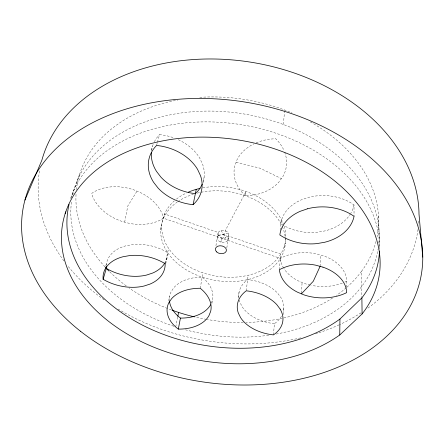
<?xml version="1.0" encoding="UTF-8"?>
<svg xmlns="http://www.w3.org/2000/svg" width="445" height="445" viewBox="0 0 445 445"><rect width="100%" height="100%" fill="white"/><g stroke="black" fill="none" stroke-linecap="round" stroke-linejoin="round"><path stroke-width="0.33" stroke-dasharray="2.23 1.67" d="M346.677 287.27L346.711 281.207A40.284 27.495 3.4 0 0 323.326 255.742L316.117 253.784A40.284 27.495 3.4 0 0 280.372 258.4L163.51 218.222A43.349 31.662 16.5 0 1 129.172 223.34L121.763 221.343A43.349 31.662 16.5 0 1 91.587 193.492A42.014 29.715 16.2 0 1 134.117 189.959L141.404 193.058A42.014 29.715 16.2 0 1 163.51 218.222L164.522 213.967L218.261 232.496L217.549 236.801M320.089 266.371L320.511 254.979M301.465 293.149L302.083 282.469M283.293 314.559L283.849 307.261M284.761 247.476L285.117 243.115M273.436 334.901L274.404 323.676A38.415 25.359 7.2 0 0 281.468 316.267M279.404 269.709L280.745 254.039L228.463 236.017A5.468 3.927 9.1 0 1 219.174 236.429A5.468 3.927 9.1 0 1 222.478 230.276A5.468 3.927 9.1 0 1 228.463 236.017L227.801 240.328A5.501 3.927 9.1 0 1 218.467 240.734A5.501 3.927 9.1 0 1 221.782 234.582A5.501 3.927 9.1 0 1 227.801 240.328M280.255 230.304L281.229 219.318M283.309 124.45L284.655 110.727M246.241 290.813L248.138 275.255M238.275 298.25L239.048 292.326M284.655 152.112A45.423 35.528 8.4 0 1 282.914 176.487L278.998 181.944A45.423 35.528 8.4 0 1 245.417 195.772L246.013 191.472L225.259 230.682L224.58 234.988L220.798 242.113L221.493 237.802M226.822 247.904L228.78 235.032M211.892 303.573L212.415 300.303A38.504 25.46 11.3 0 0 202.186 277.14A38.198 25.126 9.3 0 0 173.9 287.609L171.153 291.675A38.198 25.126 9.3 0 0 169.384 300.052M215.931 245.668L217.955 233.48M200.228 288.265L202.942 272.846M124.661 222.122L127.821 205.952L136.971 191.172M175.742 326.914L177.677 317.035M203.048 182.639L204.071 177.444M168.7 300.642L169.656 296.097M165.763 263.607L167.064 257.75M165.178 263.724L168.605 248.399M160.745 229.676L161.758 225.42M156.562 145.459L157.257 142.912M157.435 142.272L159.521 134.629A44.556 33.731 15.4 0 1 174.112 137.972M151.367 150.427L152.613 145.954M105.76 266.049L106.516 263.479M70.711 198.492L79.866 173.483M211.353 302.967L212.415 300.303M218.439 235.533L228.318 232.98M236.106 162.264L260.064 168.21L281.379 178.629M221.087 230.482L225.632 238.003M378.523 216.098L379.668 248.755M376.003 241.457A152.246 111.584 9.1 0 1 361.568 271.283L361.88 297.177M283.615 225.415A44.277 33.225 2.3 0 1 280.845 223.668A43.12 31.317 1.6 0 1 301.07 199.961L308.368 197.424A43.12 31.317 1.6 0 1 354.003 204.928L354.048 216.337M276.206 334.034A155.121 111.767 9.1 0 0 361.757 286.385A155.121 111.745 9.1 0 0 378.061 249.228M268.697 335.241A155.121 111.767 9.1 0 1 185.504 329.801M173.789 326.257A155.121 111.745 9.1 0 1 71.589 201.129M72.691 195.016A155.121 111.745 9.1 0 1 242.508 113.742A155.121 111.745 9.1 0 1 378.79 243.743M418.022 229.431A191.506 141.02 9 0 1 367.181 308.624M361.051 312.813A191.506 141.02 9 0 1 339.847 324.505M339.212 324.8A191.506 141.02 9 0 1 315.438 333.872M300.636 337.877A191.506 141.02 9 0 1 118.103 309.053M104.091 299.852A191.506 141.02 9 0 1 67.345 265.359M63.941 260.926A191.506 141.02 9 0 1 39.711 169.784M418.84 221.07A191.506 141.02 9 0 1 418.511 225.265M70.916 197.864A157.313 111.84 9.1 0 1 241.68 124.761A157.313 111.84 9.1 0 1 379.579 248.299M361.568 271.283A152.246 111.606 9.1 0 1 346.761 287.325M346.238 287.781A152.246 111.606 9.1 0 1 336.509 295.369M332.56 298.022A152.246 111.606 9.1 0 1 246.029 322.447M243.326 322.486A152.246 111.606 9.1 0 1 207.186 319.488M206.513 319.371A152.246 111.606 9.1 0 1 195.043 317.024M171.403 309.926A152.246 111.584 9.1 0 1 168.16 308.702M167.515 308.452A152.246 111.584 9.1 0 1 129.067 287.932M126.258 285.907A152.246 111.584 9.1 0 1 109.364 271.467M105.014 266.939A152.246 111.584 9.1 0 1 76.067 193.725M76.412 189.631A152.246 111.584 9.1 0 1 177.677 100.047M199.777 97.327A152.246 111.584 9.1 0 1 291.959 112.941M310.254 121.874A152.246 111.584 9.1 0 1 377.071 236.807M285.251 237.624A62.745 44.873 9.1 0 1 202.586 277.274A62.745 44.873 9.1 0 1 177.149 202.119M177.722 201.719A62.745 44.873 9.1 0 1 193.319 194.231M197.28 193.113A62.745 44.873 9.1 0 1 282.074 226.138M282.353 226.766A62.745 44.873 9.1 0 1 285.173 236.957M245.417 195.772A45.134 34.882 4.8 0 1 234.749 165.991L236.979 159.855A45.134 34.882 4.8 0 1 253.722 143.98M256.125 142.873A45.134 34.882 4.8 0 1 275.716 138.751A45.423 35.528 8.4 0 1 284.132 150.816M106.288 265.292A39.366 26.416 13.3 0 1 125.885 245.818L132.582 244.594A39.366 26.416 13.3 0 1 167.654 252.665A40.506 27.768 14.9 0 1 165.178 262.467M274.404 323.676A39.088 26.105 5.3 0 1 241.991 306.46L239.749 301.86A39.088 26.105 5.3 0 1 239.226 300.086M238.754 297.093A39.088 26.105 5.3 0 1 247.609 279.588A38.415 25.359 7.2 0 1 277.775 293.366L281.068 297.833A38.415 25.359 7.2 0 1 283.293 311.895M346.711 281.207A41.608 29.164 2.2 0 1 344.881 282.074M342.333 283.12A41.608 29.164 2.2 0 1 311.539 285.384M310.248 285.106A41.608 29.164 2.2 0 1 304.586 283.521L298.167 280.834A41.608 29.164 2.2 0 1 284.021 268.674M283.688 268.135A41.608 29.164 2.2 0 1 280.372 258.4M354.003 204.928A44.277 33.225 2.3 0 1 350.927 213.06M350.599 213.611A44.277 33.225 2.3 0 1 324.939 230.905L317.324 232.234A44.277 33.225 2.3 0 1 284.194 225.743M178.306 139.708A44.556 33.731 15.4 0 1 199.894 158.431L202.77 164.739A44.556 33.731 15.4 0 1 202.981 182.122M151.589 150.371A45.218 35.066 12.8 0 1 153.275 144.119M154.376 141.727A45.218 35.066 12.8 0 1 159.521 134.629M285.668 239.243A62.406 44.867 9.1 0 1 202.253 272.613A62.406 44.867 9.1 0 1 174.334 200.862M176.437 199.115A62.406 44.867 9.1 0 1 186.411 193.024M202.759 187.84A62.406 44.867 9.1 0 1 283.248 223.674M284.144 226.21A62.406 44.867 9.1 0 1 285.718 238.587"/><path stroke-width="0.67" d="M65.849 211.776L65.154 213.672A160.384 111.856 9.1 0 0 148.274 344.853A160.384 111.856 9.1 0 0 339.752 334.985L339.952 319.021L361.885 297.855A157.313 111.84 9.1 0 0 379.49 251.091M178.306 329.111A38.687 25.076 9.3 0 1 168.844 302.717L171.614 298.662A38.687 25.076 9.3 0 1 200.228 288.265A38.999 25.41 11.2 0 1 210.641 311.428L208.889 315.778A38.999 25.41 11.2 0 1 178.306 329.111L180.425 318.097A38.198 25.126 9.3 0 1 169.428 300.714M177.805 316.378L178.584 312.423A152.246 111.584 9.1 0 1 172.054 310.176M193.102 204.689A45.218 33.803 15.2 0 0 200.539 175.747L197.602 169.423A45.218 33.803 15.2 0 0 156.562 145.459A45.902 35.155 12.6 0 0 153.625 182.333L158.092 188.063A45.902 35.155 12.6 0 0 193.102 204.689L196.239 189.359M103.123 279.299A39.883 26.383 13.2 0 1 122.848 256.787L129.629 255.58A39.883 26.383 13.2 0 1 165.178 263.724A41.051 27.746 14.8 0 1 150.115 284.043L144.124 286.007A41.051 27.746 14.8 0 1 103.123 279.299L106.322 268.374A39.366 26.416 13.3 0 1 106.238 266.522M24.937 200.094L41.852 160.283A191.506 141.02 9 0 1 246.641 61.555A191.506 141.02 9 0 1 419.001 214.051L422.75 257.115M320.089 266.371L313.28 281.268L301.426 293.817M339.752 334.979L362.091 313.931L361.885 297.855M339.93 319.059A157.313 111.84 9.1 0 1 155.639 331.275A157.313 111.84 9.1 0 1 69.053 204.45M65.159 213.672A160.384 111.873 9.1 0 1 275.21 149.042A160.384 111.873 9.1 0 1 362.108 313.942M108.869 270.983A152.246 111.584 9.1 0 1 105.482 267.462M194.376 316.868A152.246 111.606 9.1 0 1 178.579 312.429M202.253 184.041A44.556 33.731 15.4 0 1 195.366 193.619A45.218 35.066 12.8 0 1 160.89 177.099L156.507 171.392A45.218 35.066 12.8 0 1 151.372 152.296M210.674 304.664A38.504 25.46 11.3 0 1 180.425 318.097M164.856 263.023A40.506 27.768 14.9 0 1 152.713 273.024L146.789 275.004A40.506 27.768 14.9 0 1 106.322 268.374M188.285 192.179A62.406 44.867 9.1 0 1 200.1 188.38M307.74 208.727L300.336 211.253A43.738 31.35 1.8 0 0 279.844 234.954A44.928 33.286 2.5 0 0 316.846 243.61L324.566 242.291A44.928 33.286 2.5 0 0 354.048 216.337A43.738 31.35 1.8 0 0 307.74 208.727M322.942 267.145L315.633 265.164A40.823 27.479 3.6 0 0 279.404 269.709A42.18 29.164 2.4 0 0 297.46 292.17L303.968 294.874A42.18 29.164 2.4 0 0 346.649 292.654A40.823 27.479 3.6 0 0 322.942 267.145M280.15 309.114L276.812 304.647A38.91 25.315 7.2 0 0 246.241 290.813A39.599 26.066 5.4 0 0 238.32 313.041L240.595 317.641A39.599 26.066 5.4 0 0 273.436 334.901A38.91 25.315 7.2 0 0 280.15 309.114M216.632 251.903A5.574 3.927 9.1 0 0 226.099 251.514A5.574 3.927 9.1 0 0 219.986 245.757A5.574 3.927 9.1 0 0 216.632 251.903M80.478 331.241A201.846 141.51 9 0 0 415.969 293.872A201.846 141.51 9 0 0 170.035 100.064A201.846 141.51 9 0 0 80.478 331.241"/></g></svg>
